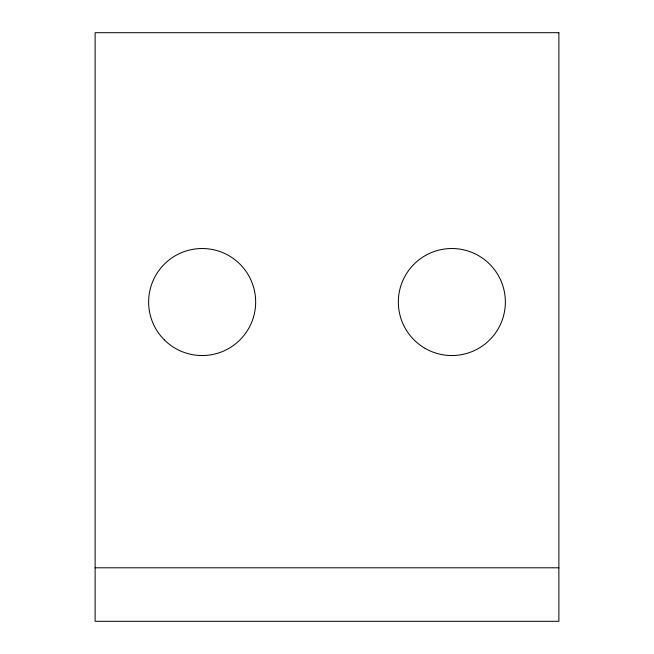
<?xml version="1.0" encoding="UTF-8"?>
<svg xmlns="http://www.w3.org/2000/svg" width="654" height="654" viewBox="0 0 654 654"><rect width="100%" height="100%" fill="white"/><g stroke="black" fill="none" stroke-linecap="round" stroke-linejoin="round"><path stroke-width="0.98" d="M95.124 567.795L558.876 567.795M558.876 32.7L95.124 32.7L95.124 621.3L558.876 621.3L558.876 32.7M425.1 348.369A53.505 53.505 0 0 0 505.362 302.025A53.505 53.505 0 0 0 425.1 255.689A53.505 53.505 0 0 0 425.1 348.369M164.309 339.867A53.505 53.505 0 0 0 253.834 315.882A53.505 53.505 0 0 0 188.295 250.343A53.505 53.505 0 0 0 164.309 339.867"/></g></svg>
